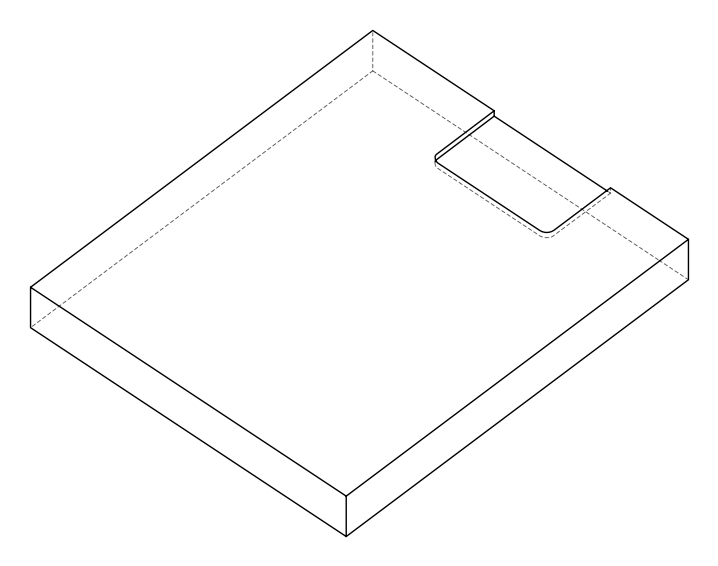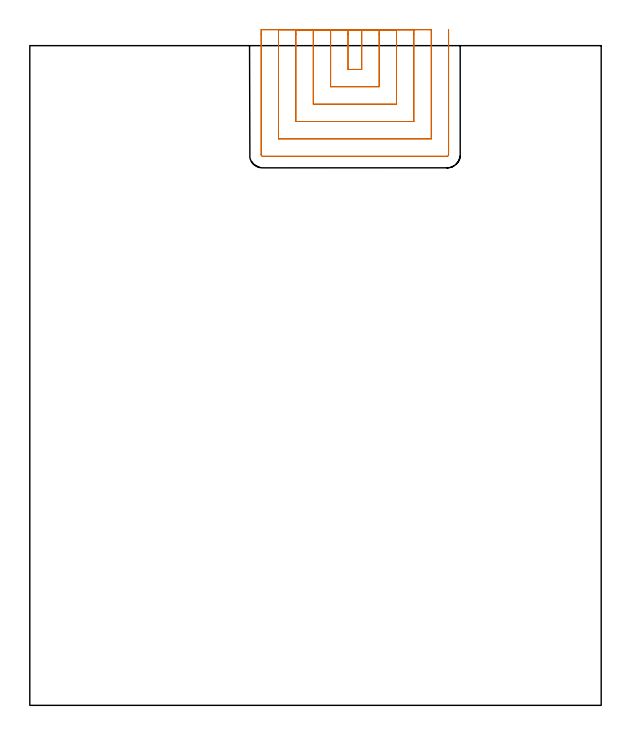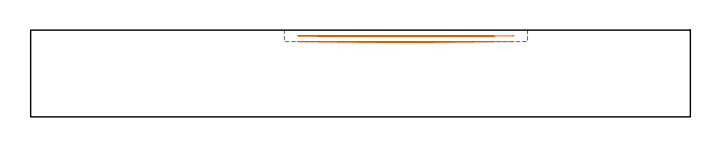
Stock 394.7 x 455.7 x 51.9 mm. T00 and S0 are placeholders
(PLAN: 1 operations, 0 tool changes, 7.4 min)
(1 MILL_SLOT | SLOT_PARTIAL_RECTANGULAR | UGT0201_010 | Follow Part, ap 4, ae 75% | 7.35 min | 84501 mm3)
(TOOL UGT0201_010 | End Mill 16 mm | D16 FL22 Z2)
(OP 1 MILL_SLOT)
G17 G21 G94 G90
T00 M6
G54
G17 G0 G90 X219.8 Y466.7 S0 M3
G43 Z61.9 H0
Z48.45
G94 G1 Y463.7 F250.
Y439.3 F500.
X229.3
Y463.7
Y466.7 F250.
X207.8
Y463.7
Y427.3 F500.
X241.3
Y463.7
Y466.7 F250.
X195.8
Y463.7
Y415.3 F500.
X253.3
Y463.7
Y466.7 F250.
X183.8
Y463.7
Y403.3 F500.
X265.3
Y463.7
Y466.7 F250.
X171.8
Y463.7
Y391.3 F500.
X277.3
Y463.7
Y466.7 F250.
X159.8
Y463.7
Y380.3 F500.
G3 X160.8 Y379.3 R1.
G1 X288.3
G3 X289.3 Y380.3 R1.
G1 Y463.7
Y466.7 F250.
G0 X219.8 Z45.
G1 Y463.7
Y439.3 F500.
X229.3
Y463.7
Y466.7 F250.
X207.8
Y463.7
Y427.3 F500.
X241.3
Y463.7
Y466.7 F250.
X195.8
Y463.7
Y415.3 F500.
X253.3
Y463.7
Y466.7 F250.
X183.8
Y463.7
Y403.3 F500.
X265.3
Y463.7
Y466.7 F250.
X171.8
Y463.7
Y391.3 F500.
X277.3
Y463.7
Y466.7 F250.
X159.8
Y463.7
Y380.3 F500.
G3 X160.8 Y379.3 R1.
G1 X288.3
G3 X289.3 Y380.3 R1.
G1 Y463.7
Y466.7 F250.
G0 Z61.9
M5
M2
